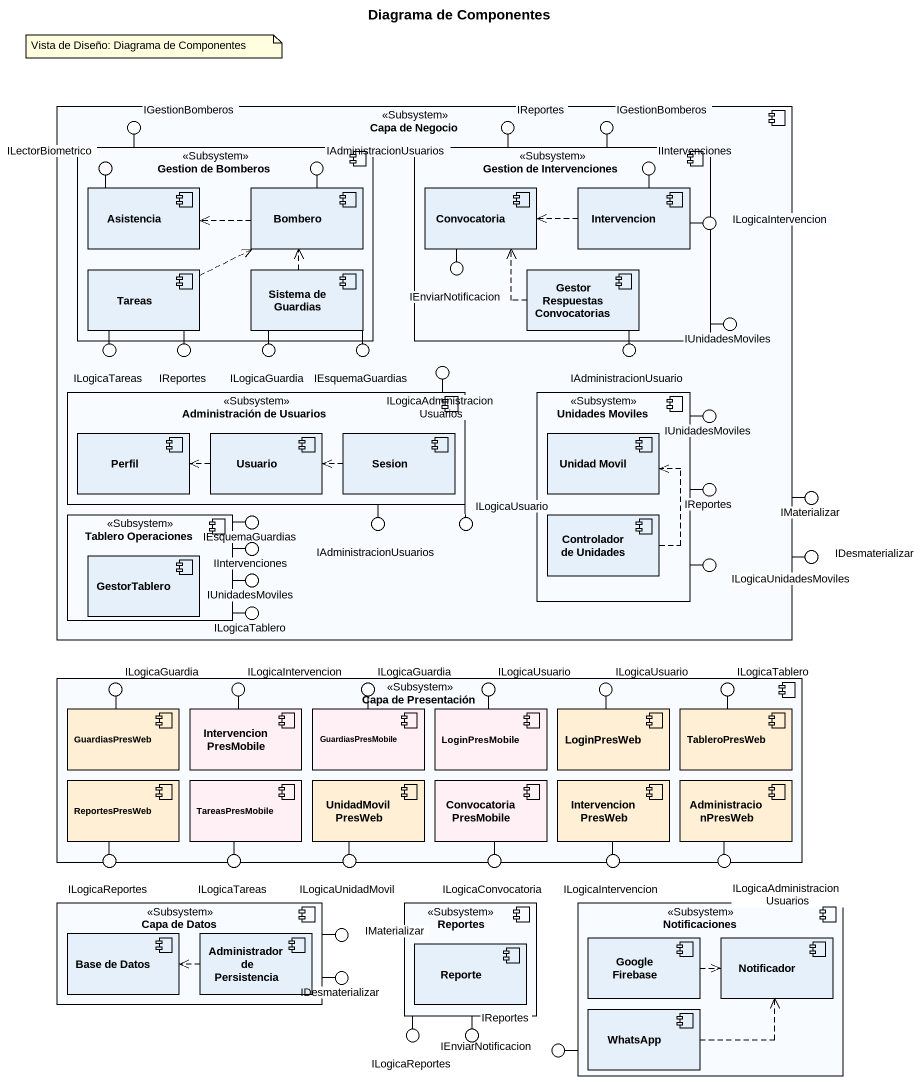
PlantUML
@startuml
title Diagrama de Componentes
component "Capa de Negocio" as Capa_de_Negocio <<Subsystem>> {
  component "Gestion de Bomberos" as Gestion_de_Bomberos <<Subsystem>> {
    component Asistencia
    component Bombero
    component Tareas
    component "Sistema de Guardias" as Sistema_de_Guardias
  }
  component "Gestion de Intervenciones" as Gestion_de_Intervenciones <<Subsystem>> {
    component Convocatoria
    component Intervencion
    component "Gestor Respuestas Convocatorias" as Gestor_Respuestas
  }
  component "Administración de Usuarios" as Administración_de_Usuarios <<Subsystem>> {
    component Perfil
    component Usuario
    component Sesion
  }
  component "Unidades Moviles" as Unidades_Moviles <<Subsystem>> {
    component "Unidad Movil" as Unidad_Movil
    component "Controlador de Unidades" as Controlador_de_Unidades
  }
  component "Tablero Operaciones" as Tablero_Operaciones <<Subsystem>> {
    component GestorTablero
  }
}
() ILectorBiometrico
() IGestionBomberos
() IAdministracionUsuarios
() IReportes
() "IGestionBomberos" as IGestionBomberos_2
() IIntervenciones
() ILogicaIntervencion
() IEnviarNotificacion
() ILogicaTareas
() "IReportes" as IReportes_2
() ILogicaGuardia
() IEsquemaGuardias
() IAdministracionUsuario
() IUnidadesMoviles
() "ILogicaAdministracionUsuarios" as ILogicaAdministracionUsuario
() "IUnidadesMoviles" as IUnidadesMoviles_2
() "IEsquemaGuardias" as IEsquemaGuardias_2
() "IAdministracionUsuarios" as IAdministracionUsuarios_2
() ILogicaUsuario
() "IReportes" as IReportes_3
() IMaterializar
() "IIntervenciones" as IIntervenciones_2
() ILogicaUnidadesMoviles
() IDesmaterializar
() "IUnidadesMoviles" as IUnidadesMoviles_3
() ILogicaTablero
component "Capa de Presentación" as Capa_de_Presentación <<Subsystem>> {
  component GuardiasPresWeb #FFEFD5
  component IntervencionPresMobile #FFF0F5
  component GuardiasPresMobile #FFF0F5
  component LoginPresMobile #FFF0F5
  component LoginPresWeb #FFEFD5
  component TableroPresWeb #FFEFD5
  component ReportesPresWeb #FFEFD5
  component TareasPresMobile #FFF0F5
  component UnidadMovilPresWeb #FFEFD5
  component ConvocatoriaPresMobile #FFF0F5
  component IntervencionPresWeb #FFEFD5
  component AdministracionPresWeb #FFEFD5
}
() "ILogicaGuardia" as ILogicaGuardia_2
() "ILogicaIntervencion" as ILogicaIntervencion_2
() "ILogicaGuardia" as ILogicaGuardia_3
() "ILogicaUsuario" as ILogicaUsuario_2
() "ILogicaUsuario" as ILogicaUsuario_3
() "ILogicaTablero" as ILogicaTablero_2
() ILogicaReportes
() "ILogicaTareas" as ILogicaTareas_2
() ILogicaUnidadMovil
() ILogicaConvocatoria
() "ILogicaIntervencion" as ILogicaIntervencion_3
() "ILogicaAdministracionUsuarios" as ILogicaAdministracionUsuario_2
component "Capa de Datos" as Capa_de_Datos <<Subsystem>> {
  component "Base de Datos" as Base_de_Datos
  component "Administrador de Persistencia" as Administrador_de
}
() "IMaterializar" as IMaterializar_2
component Reportes <<Subsystem>> {
  component Reporte
}
component Notificaciones <<Subsystem>> {
  component "Google Firebase" as Google_Firebase
  component Notificador
  component WhatsApp
}
() "IDesmaterializar" as IDesmaterializar_2
() "ILogicaReportes" as ILogicaReportes_2
() "IReportes" as IReportes_4
() "IEnviarNotificacion" as IEnviarNotificacion_2
Asistencia -up- ILectorBiometrico
Gestion_de_Bomberos -up- IGestionBomberos
Bombero -up- IAdministracionUsuarios
Gestion_de_Intervenciones -up- IReportes
Gestion_de_Intervenciones -up- IGestionBomberos_2
Intervencion -up- IIntervenciones
Intervencion -right- ILogicaIntervencion
Convocatoria -- IEnviarNotificacion
Tareas -- ILogicaTareas
Tareas -- IReportes_2
Sistema_de_Guardias -- ILogicaGuardia
Sistema_de_Guardias -- IEsquemaGuardias
Gestor_Respuestas -- IAdministracionUsuario
Gestion_de_Intervenciones -right- IUnidadesMoviles
Administración_de_Usuarios -right- ILogicaAdministracionUsuario
Unidades_Moviles -up- IUnidadesMoviles_2
Tablero_Operaciones -right- IEsquemaGuardias_2
Administración_de_Usuarios -- IAdministracionUsuarios_2
Administración_de_Usuarios -right- ILogicaUsuario
Unidades_Moviles -right- IReportes_3
Capa_de_Negocio -right- IMaterializar
Tablero_Operaciones -right- IIntervenciones_2
Unidades_Moviles -- ILogicaUnidadesMoviles
Capa_de_Negocio -right- IDesmaterializar
Tablero_Operaciones -right- IUnidadesMoviles_3
Tablero_Operaciones -right- ILogicaTablero
GuardiasPresWeb -up- ILogicaGuardia_2
IntervencionPresMobile -up- ILogicaIntervencion_2
GuardiasPresMobile -up- ILogicaGuardia_3
LoginPresMobile -up- ILogicaUsuario_2
LoginPresWeb -up- ILogicaUsuario_3
TableroPresWeb -up- ILogicaTablero_2
ReportesPresWeb -- ILogicaReportes
TareasPresMobile -- ILogicaTareas_2
UnidadMovilPresWeb -- ILogicaUnidadMovil
ConvocatoriaPresMobile -- ILogicaConvocatoria
IntervencionPresWeb -- ILogicaIntervencion_3
AdministracionPresWeb -- ILogicaAdministracionUsuario_2
Capa_de_Datos -right- IMaterializar_2
Capa_de_Datos -right- IDesmaterializar_2
Reportes -- ILogicaReportes_2
Reportes -- IReportes_4
Notificaciones -left- IEnviarNotificacion_2
Bombero .left.> Asistencia
Intervencion .left.> Convocatoria
Tareas .right.> Bombero
Sistema_de_Guardias .up.> Bombero
Gestor_Respuestas .up.> Convocatoria
Usuario .left.> Perfil
Sesion .left.> Usuario
Controlador_de_Unidades .up.> Unidad_Movil
Administrador_de .left.> Base_de_Datos
Google_Firebase .right.> Notificador
WhatsApp .right.> Notificador
note as N1
  Vista de Diseño: Diagrama de Componentes
end note
@enduml
